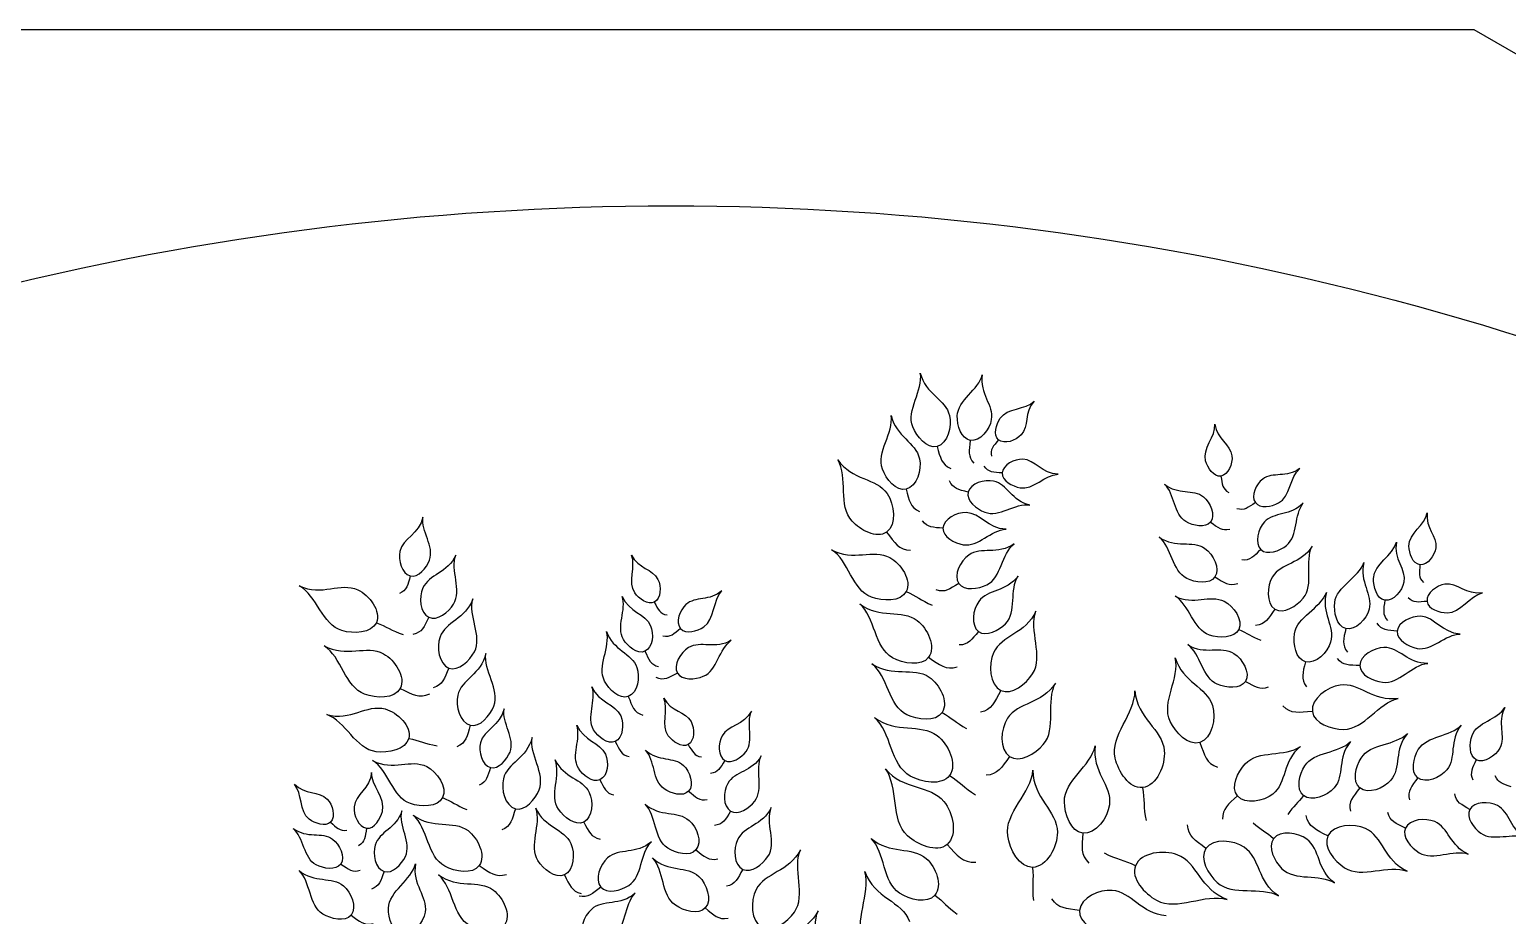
# Model space of a CAD drawing. Extents: x 5.1 to 68.9, y 5.1 to 68.9.
# Drawn here: x 30.18 to 45.91, y 59.46 to 68.88 of the extents above; entities that cross this region are included whole.
import ezdxf

# ---------------------------------------------------------------- set-up
doc = ezdxf.new("R2010")
doc.units = 0
doc.layers.add('View004', color=7, linetype='CONTINUOUS')

msp = doc.modelspace()

# ---------------------------------------------------------------- linework, layer by layer
at = {"layer": 'View004', "color": 7}
for p, q in [((28.467293, 68.88389), (45.549293, 68.88389)), ((45.549293, 68.88389), (60.343293, 60.342888))]:
    msp.add_line(p, q, dxfattribs=at)
at = {"layer": 'View004', "color": 1}
for p, q in [((40.192415, 64.512205), (40.192415, 64.512205)), ((40.49291, 64.518674), (40.49291, 64.518674)), ((39.837922, 64.447962), (39.837922, 64.447962)), ((40.531948, 64.164846), (40.531948, 64.164846)), ((42.85779, 64.130759), (42.85779, 64.130759)), ((39.510196, 63.99281), (39.510196, 63.99281)), ((40.168432, 63.960985), (40.168432, 63.960985)), ((43.224699, 63.849158), (43.224699, 63.849158)), ((39.300587, 63.535493), (39.300589, 63.535493)), ((39.901624, 63.577293), (39.901624, 63.577293)), ((42.747571, 63.643014), (42.747571, 63.643015)), ((43.283308, 63.350007), (43.28331, 63.350007)), ((34.233883, 63.069689), (34.233883, 63.069689)), ((42.795431, 63.058831), (42.795431, 63.058831)), ((44.975698, 63.188602), (44.975698, 63.188602)), ((39.510529, 62.903242), (39.510529, 62.903242)), ((40.069424, 62.989912), (40.069424, 62.989912)), ((36.829759, 62.789895), (36.829755, 62.789895)), ((44.602014, 62.810256), (44.602014, 62.810256)), ((45.052167, 62.798794), (45.052167, 62.798794)), ((34.431512, 62.629083), (34.431512, 62.629083)), ((43.433364, 62.71654), (43.433363, 62.71654)), ((33.873331, 62.571707), (33.873331, 62.571707)), ((37.110368, 62.508728), (37.110365, 62.508728)), ((40.279247, 62.478737), (40.279238, 62.478737)), ((43.048127, 62.499824), (43.048127, 62.499824)), ((44.18714, 62.509499), (44.18714, 62.509499)), ((44.735113, 62.480421), (44.735113, 62.480421)), ((36.730108, 62.26754), (36.730106, 62.26754)), ((39.74863, 62.203553), (39.74863, 62.203551)), ((43.757447, 62.156087), (43.757449, 62.156087)), ((44.337084, 62.115679), (44.337084, 62.115679)), ((34.644548, 62.089388), (34.644547, 62.089388)), ((37.076233, 62.035289), (37.076233, 62.035289)), ((34.126718, 61.871741), (34.126718, 61.871741)), ((40.517284, 61.850841), (40.517282, 61.850841)), ((43.11963, 61.947291), (43.11963, 61.947291)), ((36.553033, 61.786685), (36.553033, 61.786685)), ((34.871689, 61.480174), (34.871689, 61.480174)), ((39.892686, 61.616238), (39.892686, 61.616238)), ((43.831492, 61.626632), (43.831492, 61.626632)), ((34.217952, 61.3408), (34.217952, 61.3408)), ((36.414759, 61.307307), (36.414761, 61.307307)), ((37.190342, 61.275167), (37.190345, 61.275167)), ((42.634711, 61.296888), (42.634712, 61.296888)), ((35.086426, 61.030692), (35.086426, 61.030692)), ((37.580949, 61.105642), (37.580951, 61.105642)), ((40.609153, 61.147116), (40.609151, 61.147116)), ((45.574756, 61.113494), (45.57476, 61.113494)), ((36.252309, 60.899627), (36.252311, 60.899627)), ((39.97068, 60.944925), (39.97068, 60.944914)), ((44.952142, 60.921157), (44.952142, 60.921157)), ((34.577866, 60.710766), (34.577866, 60.710766)), ((37.19547, 60.77936), (37.195471, 60.77936)), ((42.024536, 60.816945), (42.024536, 60.816945)), ((43.035158, 60.727518), (43.035158, 60.727517)), ((43.735808, 60.732471), (43.73581, 60.732471)), ((44.33524, 60.812949), (44.33524, 60.812949)), ((35.351984, 60.592544), (35.351984, 60.592544)), ((37.642103, 60.56701), (37.642102, 60.56701)), ((45.506841, 60.583352), (45.506841, 60.583353)), ((33.386119, 60.450009), (33.386119, 60.450008)), ((33.768591, 60.385036), (33.768591, 60.385036)), ((36.079087, 60.450074), (36.079081, 60.450074)), ((44.821392, 60.3853), (44.821392, 60.3853)), ((41.389867, 60.331566), (41.389867, 60.331566)), ((43.418211, 60.273272), (43.418211, 60.273267)), ((43.996621, 60.302426), (43.996621, 60.302425)), ((37.273551, 60.154291), (37.273551, 60.154291)), ((39.94488, 60.211553), (39.944878, 60.211553)), ((42.698411, 60.169529), (42.698411, 60.169529)), ((33.494237, 60.002522), (33.494237, 60.002524)), ((33.954898, 59.924421), (33.954899, 59.924421)), ((34.9671, 59.98714), (34.9671, 59.987138)), ((37.771367, 59.947019), (37.771363, 59.947019)), ((40.855351, 59.968118), (40.855351, 59.968118)), ((41.949536, 59.985624), (41.949536, 59.985624)), ((35.873195, 59.88773), (35.873198, 59.88773)), ((36.260435, 59.757857), (36.260435, 59.757857)), ((39.815785, 59.671357), (39.815785, 59.671357)), ((33.60358, 59.460132), (33.60358, 59.460131)), ((37.372174, 59.536544), (37.372174, 59.536542)), ((41.353989, 59.51046), (41.353989, 59.51046))]:
    msp.add_line(p, q, dxfattribs=at)
at = {"layer": 'View004', "color": 3}
msp.add_open_spline([(22.008289, 62.988856), (31.290322, 68.34784), (42.726257, 68.34784), (52.00829, 62.988856)], degree=3, dxfattribs=at)
at = {"layer": 'View004', "color": 1}
for points in [[(39.579764, 64.655283), (39.508682, 64.834747), (39.692962, 65.042075), (39.660537, 65.228707)], [(39.660537, 65.228707), (39.713895, 65.002122), (39.929917, 64.949655), (39.971654, 64.775178)], [(40.054142, 64.771461), (40.058762, 64.942696), (40.281499, 65.047539), (40.320181, 65.21113)], [(40.320181, 65.21113), (40.284631, 65.007635), (40.442575, 64.889431), (40.415732, 64.732507)], [(40.510424, 64.748612), (40.585567, 64.860093), (40.777229, 64.83581), (40.871706, 64.9279)], [(40.871706, 64.9279), (40.762512, 64.808057), (40.817388, 64.66328), (40.733564, 64.570624)], [(39.25678, 64.205899), (39.189762, 64.38692), (39.378671, 64.59004), (39.350463, 64.777355)], [(39.350463, 64.777355), (39.398697, 64.549625), (39.613481, 64.4923), (39.651273, 64.316926)], [(39.837922, 64.447962), (39.731071, 64.420326), (39.620405, 64.552671), (39.579764, 64.655283)], [(39.971654, 64.775178), (39.999068, 64.660582), (39.951998, 64.477468), (39.837922, 64.447962)], [(40.192415, 64.512205), (40.09559, 64.526949), (40.051488, 64.673555), (40.054142, 64.771461)], [(40.415732, 64.732507), (40.398104, 64.629439), (40.295788, 64.496465), (40.192415, 64.512205)], [(40.49291, 64.518674), (40.434974, 64.569192), (40.467458, 64.684872), (40.510424, 64.748612)], [(42.695092, 64.294184), (42.659737, 64.423892), (42.803291, 64.553184), (42.795248, 64.684872)], [(42.795248, 64.684872), (42.8147, 64.523914), (42.960179, 64.470928), (42.975606, 64.346936)], [(40.192415, 64.512205), (40.180259, 64.402159), (40.162709, 64.339543), (40.230449, 64.270069)], [(40.49291, 64.518674), (40.438541, 64.45089), (40.400563, 64.416797), (40.416197, 64.342264)], [(40.733564, 64.570624), (40.678508, 64.509766), (40.554763, 64.46474), (40.49291, 64.518674)], [(39.651273, 64.316926), (39.676095, 64.201741), (39.624909, 64.019735), (39.510196, 63.99281)], [(39.837922, 64.447962), (39.874096, 64.328561), (39.883666, 64.255911), (39.984639, 64.213954)], [(40.750618, 64.311058), (40.662984, 64.313986), (40.536481, 64.252411), (40.531948, 64.164846)], [(41.127601, 64.15173), (40.954453, 64.156908), (40.884043, 64.306599), (40.750618, 64.311058)], [(42.975606, 64.346936), (42.98574, 64.265498), (42.93903, 64.14238), (42.85779, 64.130759)], [(38.934617, 63.651526), (38.782589, 63.815798), (38.894999, 64.11716), (38.781768, 64.305375)], [(38.781768, 64.305375), (38.934368, 64.082729), (39.189919, 64.116482), (39.308129, 63.94531)], [(39.510196, 63.99281), (39.40275, 63.967589), (39.295097, 64.102397), (39.25678, 64.205899)], [(40.531948, 64.164846), (40.439507, 64.173449), (40.385113, 64.16961), (40.339492, 64.236986)], [(40.531948, 64.164846), (40.527688, 64.082826), (40.640671, 64.021839), (40.721535, 64.007481)], [(42.85779, 64.130759), (42.781696, 64.119874), (42.715306, 64.220021), (42.695092, 64.294184)], [(43.696781, 64.212631), (43.558699, 64.108036), (43.409957, 64.180435), (43.303256, 64.100202)], [(43.47106, 63.845552), (43.596951, 63.914723), (43.589653, 64.121012), (43.696781, 64.212631)], [(40.168432, 63.960985), (40.067846, 63.989596), (40.006822, 63.996575), (39.970215, 64.080598)], [(40.440752, 64.077745), (40.344319, 64.099081), (40.191528, 64.057011), (40.168432, 63.960985)], [(40.825297, 63.823493), (40.634638, 63.864968), (40.587575, 64.045262), (40.440752, 64.077745)], [(40.721535, 64.007481), (40.862965, 63.982368), (40.986699, 64.14759), (41.127601, 64.15173)], [(42.486109, 63.647443), (42.354881, 63.725038), (42.369535, 63.943626), (42.258963, 64.044406)], [(42.258963, 64.044406), (42.401936, 63.928824), (42.562149, 64.000641), (42.672649, 63.911955)], [(42.85779, 64.130759), (42.873618, 64.045319), (42.874638, 63.994292), (42.941291, 63.957459)], [(43.303256, 64.100202), (43.233175, 64.047507), (43.173294, 63.920192), (43.224699, 63.849158)], [(39.308129, 63.94531), (39.385771, 63.832886), (39.411574, 63.615177), (39.300587, 63.535493)], [(39.510196, 63.99281), (39.54367, 63.872623), (39.551596, 63.799775), (39.6516, 63.755552)], [(40.168432, 63.960985), (40.146802, 63.87104), (40.259299, 63.780187), (40.345877, 63.747594)], [(40.345877, 63.747594), (40.497299, 63.690589), (40.668421, 63.847997), (40.825297, 63.823493)], [(42.672649, 63.911955), (42.745226, 63.853707), (42.804482, 63.716644), (42.747571, 63.643014)], [(43.224699, 63.849158), (43.147315, 63.797864), (43.107364, 63.760751), (43.029569, 63.784597)], [(43.224699, 63.849158), (43.272849, 63.782624), (43.399081, 63.806002), (43.47106, 63.845552)], [(43.734863, 63.845523), (43.602448, 63.702491), (43.42342, 63.753456), (43.320982, 63.643586)], [(43.556963, 63.394452), (43.682837, 63.49584), (43.634191, 63.722953), (43.734863, 63.845523)], [(34.369233, 63.695544), (34.328451, 63.513895), (34.156131, 63.470135), (34.124207, 63.330254)], [(34.438609, 63.237639), (34.493959, 63.381752), (34.344858, 63.54602), (34.369233, 63.695544)], [(40.146949, 63.743445), (40.048222, 63.746157), (39.906143, 63.675955), (39.901624, 63.577293)], [(40.572638, 63.566502), (40.377575, 63.571176), (40.297266, 63.739314), (40.146949, 63.743445)], [(44.859009, 63.387504), (44.857209, 63.521933), (45.028508, 63.611242), (45.053633, 63.74076)], [(45.053633, 63.74076), (45.032237, 63.58005), (45.159857, 63.492385), (45.143806, 63.368472)], [(39.300589, 63.535493), (39.196633, 63.460855), (39.021541, 63.5576), (38.934617, 63.651526)], [(39.300589, 63.535493), (39.389717, 63.421543), (39.430493, 63.346997), (39.557245, 63.343925)], [(39.901624, 63.577293), (39.797443, 63.586366), (39.736201, 63.581679), (39.684364, 63.657263)], [(39.901624, 63.577293), (39.897364, 63.48488), (40.025042, 63.416941), (40.116222, 63.40131)], [(40.116222, 63.40131), (40.275692, 63.373969), (40.413958, 63.560898), (40.572638, 63.566502)], [(42.747571, 63.643015), (42.694267, 63.574049), (42.56114, 63.603078), (42.486109, 63.647443)], [(42.747571, 63.643015), (42.827942, 63.586009), (42.869078, 63.5453), (42.952403, 63.56799)], [(43.320982, 63.643586), (43.2537, 63.571424), (43.212391, 63.418597), (43.283308, 63.350007)], [(40.658526, 63.410466), (40.486292, 63.289543), (40.308887, 63.383971), (40.175822, 63.291248)], [(40.368367, 62.974716), (40.524244, 63.053167), (40.524442, 63.303937), (40.658526, 63.410466)], [(42.494632, 63.043177), (42.337681, 63.12193), (42.337177, 63.374273), (42.202123, 63.481308)], [(42.202123, 63.481308), (42.375584, 63.359835), (42.553988, 63.455072), (42.688, 63.361929)], [(43.28331, 63.350007), (43.349737, 63.28576), (43.484994, 63.336481), (43.556963, 63.394452)], [(43.829953, 63.387579), (43.713116, 63.193391), (43.497253, 63.208983), (43.406682, 63.059646)], [(43.734331, 62.831974), (43.853589, 62.977209), (43.744399, 63.224205), (43.829953, 63.387579)], [(44.48282, 63.043011), (44.489492, 63.195317), (44.689235, 63.285305), (44.726087, 63.430304)], [(44.726087, 63.430304), (44.691431, 63.24975), (44.830223, 63.142219), (44.804006, 63.002977)], [(44.975698, 63.188602), (44.899298, 63.197081), (44.860046, 63.310643), (44.859009, 63.387504)], [(45.143806, 63.368472), (45.133264, 63.287086), (45.057263, 63.17955), (44.975698, 63.188602)], [(34.124207, 63.330254), (34.103237, 63.238381), (34.142411, 63.092334), (34.233883, 63.069689)], [(34.233883, 63.069689), (34.319564, 63.048478), (34.406962, 63.15524), (34.438609, 63.237639)], [(34.718609, 63.290737), (34.633627, 63.099027), (34.433641, 63.088562), (34.367626, 62.941048)], [(34.694597, 62.769623), (34.787422, 62.916663), (34.658813, 63.13091), (34.718609, 63.290737)], [(36.622062, 62.890106), (36.545687, 63.000745), (36.638232, 63.170332), (36.586968, 63.291897)], [(36.586968, 63.291897), (36.658703, 63.146502), (36.813523, 63.144769), (36.869203, 63.032912)], [(38.716932, 63.347474), (38.948675, 63.220135), (39.157258, 63.36247), (39.336202, 63.264963)], [(39.139255, 62.84315), (38.933783, 62.919693), (38.899047, 63.232866), (38.716932, 63.347474)], [(39.336202, 63.264963), (39.453733, 63.200923), (39.572409, 63.021924), (39.510529, 62.903242)], [(40.175822, 63.291248), (40.088424, 63.230349), (40.010134, 63.078408), (40.069424, 62.989912)], [(42.688, 63.361929), (42.77602, 63.300753), (42.854986, 63.147955), (42.795431, 63.058831)], [(43.28331, 63.350007), (43.207661, 63.277962), (43.170697, 63.228988), (43.079819, 63.240111)], [(44.069111, 62.786618), (44.089157, 62.96107), (44.325974, 63.048225), (44.380104, 63.211828)], [(44.380104, 63.211828), (44.325606, 63.007195), (44.476333, 62.872362), (44.43489, 62.714509)], [(34.233883, 63.069689), (34.205947, 62.9739), (34.198903, 62.91572), (34.118501, 62.881325)], [(40.700274, 63.067494), (40.576517, 62.897284), (40.378086, 62.92913), (40.282247, 62.798291)], [(40.566974, 62.561232), (40.689019, 62.685961), (40.607948, 62.923264), (40.700274, 63.067494)], [(42.795431, 63.058831), (42.739649, 62.975352), (42.58437, 62.998148), (42.494632, 63.043177)], [(42.795431, 63.058831), (42.892309, 62.999702), (42.942809, 62.956187), (43.036757, 62.98887)], [(43.406682, 63.059646), (43.347192, 62.961562), (43.336384, 62.777812), (43.433364, 62.71654)], [(44.975698, 63.188602), (44.969668, 63.101917), (44.957902, 63.052256), (45.013234, 62.999932)], [(33.052266, 62.962844), (33.291873, 62.851004), (33.490654, 63.006734), (33.675617, 62.921194)], [(33.506808, 62.487354), (33.296751, 62.550233), (33.241516, 62.860447), (33.052266, 62.962844)], [(33.675617, 62.921194), (33.797101, 62.865013), (33.927281, 62.694198), (33.873331, 62.571707)], [(34.367626, 62.941048), (34.324264, 62.844161), (34.335436, 62.674208), (34.431512, 62.629083)], [(36.869203, 63.032912), (36.905773, 62.959445), (36.902545, 62.827803), (36.829759, 62.789895)], [(37.548916, 62.912023), (37.420491, 62.795773), (37.265997, 62.854912), (37.166708, 62.765671)], [(37.3561, 62.526641), (37.475472, 62.606537), (37.450195, 62.811402), (37.548916, 62.912023)], [(39.510529, 62.903242), (39.452567, 62.792077), (39.256736, 62.799385), (39.139255, 62.84315)], [(39.510529, 62.903242), (39.61565, 62.856948), (39.666989, 62.808231), (39.785536, 62.758758)], [(40.069424, 62.989912), (39.973222, 62.931035), (39.923089, 62.887731), (39.829687, 62.920098)], [(40.069424, 62.989912), (40.12496, 62.907021), (40.279242, 62.92986), (40.368367, 62.974716)], [(43.640337, 62.45297), (43.666545, 62.637175), (43.91986, 62.722736), (43.981856, 62.894478)], [(43.981856, 62.894478), (43.918301, 62.679288), (44.074101, 62.532179), (44.025704, 62.366165)], [(44.602014, 62.810256), (44.516072, 62.824814), (44.479004, 62.955928), (44.48282, 63.043011)], [(44.804006, 63.002977), (44.786786, 62.911523), (44.693767, 62.794714), (44.602014, 62.810256)], [(45.242064, 62.98082), (45.155257, 62.968459), (45.041396, 62.885813), (45.052167, 62.798794)], [(45.641017, 62.889507), (45.46961, 62.86448), (45.374231, 62.999641), (45.242064, 62.98082)], [(34.431512, 62.629083), (34.521504, 62.586817), (34.641524, 62.685549), (34.694597, 62.769623)], [(34.899349, 62.824382), (34.823589, 62.611276), (34.609364, 62.583711), (34.550399, 62.419682)], [(34.916023, 62.261987), (35.003861, 62.427693), (34.848075, 62.647619), (34.899349, 62.824382)], [(36.501479, 62.394472), (36.422195, 62.524686), (36.537977, 62.710671), (36.487829, 62.851624)], [(36.487829, 62.851624), (36.559604, 62.682364), (36.734765, 62.670352), (36.79054, 62.540103)], [(36.829755, 62.789895), (36.761579, 62.754388), (36.66573, 62.826845), (36.622062, 62.890106)], [(36.829755, 62.789895), (36.873027, 62.714541), (36.89091, 62.66674), (36.966009, 62.6541)], [(37.166708, 62.765671), (37.101494, 62.707059), (37.052955, 62.575002), (37.110368, 62.508728)], [(39.364725, 62.199513), (39.169005, 62.308102), (39.181699, 62.629496), (39.015359, 62.772945)], [(39.015359, 62.772945), (39.229849, 62.609079), (39.462084, 62.720938), (39.627831, 62.595235)], [(40.282247, 62.798291), (40.2193, 62.712357), (40.19447, 62.543245), (40.279247, 62.478737)], [(42.370532, 62.854364), (42.568344, 62.752836), (42.740284, 62.877428), (42.893008, 62.799721)], [(42.737487, 62.440496), (42.562963, 62.499952), (42.526328, 62.762358), (42.370532, 62.854364)], [(42.893008, 62.799721), (42.993317, 62.748685), (43.09732, 62.601049), (43.048127, 62.499824)], [(43.433363, 62.71654), (43.524201, 62.659149), (43.666144, 62.748933), (43.734331, 62.831974)], [(44.18714, 62.509499), (44.089578, 62.533213), (44.057648, 62.686872), (44.069111, 62.786618)], [(44.602014, 62.810256), (44.589564, 62.712511), (44.573016, 62.657052), (44.632266, 62.594224)], [(45.052167, 62.798794), (44.959639, 62.791184), (44.906741, 62.777941), (44.850094, 62.836352)], [(45.052167, 62.798794), (45.062259, 62.717287), (45.184111, 62.676883), (45.26624, 62.676813)], [(45.26624, 62.676813), (45.409882, 62.676688), (45.502985, 62.860917), (45.641017, 62.889507)], [(34.431512, 62.629083), (34.379594, 62.529403), (34.359022, 62.466678), (34.26264, 62.446353)], [(39.627831, 62.595235), (39.736694, 62.512674), (39.829186, 62.313907), (39.74863, 62.203553)], [(40.8908, 62.6952), (40.780275, 62.450569), (40.524181, 62.438989), (40.438337, 62.25076)], [(40.855328, 62.028352), (40.975487, 62.215732), (40.812806, 62.491153), (40.8908, 62.6952)], [(43.433363, 62.71654), (43.364323, 62.616607), (43.333852, 62.552101), (43.22777, 62.543229)], [(44.43489, 62.714509), (44.407674, 62.61083), (44.291297, 62.484182), (44.18714, 62.509499)], [(44.984911, 62.639769), (44.886295, 62.645193), (44.742341, 62.578921), (44.735113, 62.480421)], [(45.405577, 62.451197), (45.210716, 62.461227), (45.135057, 62.63151), (44.984911, 62.639769)], [(33.873331, 62.571707), (33.822798, 62.456974), (33.62691, 62.451401), (33.506808, 62.487354)], [(33.873331, 62.571707), (33.981267, 62.532418), (34.035695, 62.48718), (34.157236, 62.445601)], [(36.300666, 61.951112), (36.220157, 62.10717), (36.368305, 62.311448), (36.322145, 62.477476)], [(36.322145, 62.477476), (36.390852, 62.277166), (36.59113, 62.249125), (36.644626, 62.094938)], [(36.79054, 62.540103), (36.827176, 62.454556), (36.814972, 62.305732), (36.730108, 62.26754)], [(37.110365, 62.508728), (37.037753, 62.450874), (37.001195, 62.410415), (36.921616, 62.427379)], [(37.110365, 62.508728), (37.164137, 62.44665), (37.287848, 62.480958), (37.3561, 62.526641)], [(40.279238, 62.478737), (40.207305, 62.391863), (40.17391, 62.33465), (40.07506, 62.335004)], [(40.279238, 62.478737), (40.358638, 62.418314), (40.497194, 62.489916), (40.566974, 62.561232)], [(43.048127, 62.499824), (43.002047, 62.405009), (42.837274, 62.4065), (42.737487, 62.440496)], [(43.048127, 62.499824), (43.137584, 62.463408), (43.181893, 62.42368), (43.28271, 62.384912)], [(43.757449, 62.156087), (43.65479, 62.183986), (43.625351, 62.347649), (43.640337, 62.45297)], [(44.18714, 62.509499), (44.164886, 62.398205), (44.141366, 62.33583), (44.20433, 62.258826)], [(44.735113, 62.480421), (44.63122, 62.492353), (44.569871, 62.489351), (44.520131, 62.566331)], [(44.735113, 62.480421), (44.728345, 62.38816), (44.854078, 62.316739), (44.944793, 62.298608)], [(44.944793, 62.298608), (45.103453, 62.266895), (45.246802, 62.449954), (45.405577, 62.451197)], [(33.317077, 62.326027), (33.553507, 62.195801), (33.766574, 62.340881), (33.949138, 62.241163)], [(33.747662, 61.810782), (33.537996, 61.889128), (33.502861, 62.208848), (33.317077, 62.326027)], [(34.550399, 62.419682), (34.511669, 62.311949), (34.537541, 62.130081), (34.644548, 62.089388)], [(36.730106, 62.26754), (36.650618, 62.231767), (36.546809, 62.32002), (36.501479, 62.394472)], [(36.730106, 62.26754), (36.7742, 62.179422), (36.791346, 62.124146), (36.875546, 62.104961)], [(37.194956, 62.306758), (37.110029, 62.256342), (37.027379, 62.121124), (37.076233, 62.035289)], [(37.649366, 62.384424), (37.481938, 62.284228), (37.324261, 62.383518), (37.194956, 62.306758)], [(37.351644, 62.001062), (37.50108, 62.063087), (37.518187, 62.294964), (37.649366, 62.384424)], [(42.820067, 61.915863), (42.659198, 61.986266), (42.645444, 62.238235), (42.504955, 62.338029)], [(42.504955, 62.338029), (42.684557, 62.225833), (42.857713, 62.330307), (42.996431, 62.244329)], [(44.025704, 62.366165), (43.993922, 62.257128), (43.867047, 62.126303), (43.757447, 62.156087)], [(44.592736, 62.307424), (44.486236, 62.305216), (44.336825, 62.222202), (44.337084, 62.115679)], [(45.060524, 62.138929), (44.850141, 62.133823), (44.754886, 62.310786), (44.592736, 62.307424)], [(33.949138, 62.241163), (34.069047, 62.17567), (34.190007, 61.992827), (34.126718, 61.871741)], [(34.644547, 62.089388), (34.744777, 62.051271), (34.865801, 62.167242), (34.916023, 62.261987)], [(35.039362, 62.244319), (34.988866, 62.022538), (34.778171, 61.969709), (34.738652, 61.798927)], [(35.122433, 61.684613), (35.190589, 61.860481), (35.009029, 62.061727), (35.039362, 62.244319)], [(39.517349, 61.592202), (39.320209, 61.688189), (39.315814, 62.003251), (39.145591, 62.134876)], [(39.145591, 62.134876), (39.363983, 61.985797), (39.585312, 62.10737), (39.754027, 61.993074)], [(39.74863, 62.203551), (39.673176, 62.100185), (39.47663, 62.137423), (39.364725, 62.199513)], [(39.74863, 62.203551), (39.868882, 62.123128), (39.930896, 62.065041), (40.052269, 62.1017)], [(40.438337, 62.25076), (40.381955, 62.127132), (40.394705, 61.909476), (40.517284, 61.850841)], [(42.318474, 61.521408), (42.222915, 61.726327), (42.424019, 61.981533), (42.373164, 62.197514)], [(42.373164, 62.197514), (42.451264, 61.936268), (42.707497, 61.889895), (42.768397, 61.688772)], [(42.996431, 62.244329), (43.087542, 62.18786), (43.174423, 62.039419), (43.11963, 61.947291)], [(43.757449, 62.156087), (43.730707, 62.038841), (43.704013, 61.973446), (43.768513, 61.890089)], [(44.337084, 62.115679), (44.224379, 62.120041), (44.158646, 62.111809), (44.098874, 62.190539)], [(44.337084, 62.115679), (44.337327, 62.015904), (44.478376, 61.949348), (44.577415, 61.937246)], [(44.577415, 61.937246), (44.750632, 61.91608), (44.88987, 62.124644), (45.060524, 62.138929)], [(34.644547, 62.089388), (34.596841, 61.977951), (34.579831, 61.908815), (34.477834, 61.879097)], [(36.553033, 61.786685), (36.458795, 61.752045), (36.346697, 61.861884), (36.300666, 61.951112)], [(36.644626, 62.094938), (36.679762, 61.99367), (36.653644, 61.823668), (36.553033, 61.786685)], [(37.076233, 62.035289), (36.9833, 61.987337), (36.934019, 61.950676), (36.849833, 61.986909)], [(37.076233, 62.035289), (37.121995, 61.954889), (37.266202, 61.965598), (37.351644, 62.001062)], [(39.754027, 61.993074), (39.864839, 61.918006), (39.965715, 61.728404), (39.892686, 61.616238)], [(40.517282, 61.850841), (40.632095, 61.79592), (40.786627, 61.921214), (40.855328, 62.028352)], [(34.126718, 61.871741), (34.067437, 61.758324), (33.867541, 61.765985), (33.747662, 61.810782)], [(34.126718, 61.871741), (34.257572, 61.810052), (34.327519, 61.761809), (34.442109, 61.816072)], [(34.738652, 61.798927), (34.712696, 61.686757), (34.760012, 61.508178), (34.871689, 61.480174)], [(36.184943, 61.43207), (36.104431, 61.561528), (36.218447, 61.7486), (36.166967, 61.889073)], [(36.166967, 61.889073), (36.240339, 61.720499), (36.415606, 61.710144), (36.472611, 61.580429)], [(40.517282, 61.850841), (40.449918, 61.723714), (40.423013, 61.643608), (40.299453, 61.618467)], [(41.09938, 61.929504), (40.955064, 61.703157), (40.69994, 61.728255), (40.588105, 61.554209)], [(40.969076, 61.27455), (41.114753, 61.442857), (40.993058, 61.738682), (41.09938, 61.929504)], [(41.733251, 61.129746), (41.675777, 61.372212), (41.949704, 61.602842), (41.942948, 61.847285)], [(41.942948, 61.847285), (41.969024, 61.547915), (42.235244, 61.440763), (42.256155, 61.210119)], [(43.11963, 61.947291), (43.068306, 61.860998), (42.912047, 61.875608), (42.820067, 61.915863)], [(43.11963, 61.947291), (43.219479, 61.893331), (43.272194, 61.852527), (43.364297, 61.890099)], [(44.126618, 61.907822), (43.992039, 61.889073), (43.815207, 61.761532), (43.831492, 61.626632)], [(44.744433, 61.764451), (44.478693, 61.72647), (44.33152, 61.93637), (44.126618, 61.907822)], [(33.344464, 61.594092), (33.598998, 61.522448), (33.769996, 61.708259), (33.966352, 61.653738)], [(33.966352, 61.653738), (34.095319, 61.61793), (34.251395, 61.4704), (34.217952, 61.3408)], [(34.871689, 61.480174), (34.976291, 61.453943), (35.083465, 61.584058), (35.122433, 61.684613)], [(35.23382, 61.656411), (35.189534, 61.474829), (35.015761, 61.43408), (34.981139, 61.294261)], [(35.295019, 61.195502), (35.353231, 61.339138), (35.206598, 61.506773), (35.23382, 61.656411)], [(36.553033, 61.786685), (36.596533, 61.681856), (36.611737, 61.61695), (36.706922, 61.588063)], [(36.979439, 61.368425), (36.899432, 61.476468), (36.986297, 61.649034), (36.931019, 61.76883)], [(36.931019, 61.76883), (37.007543, 61.625897), (37.162335, 61.629306), (37.221698, 61.51936)], [(42.768397, 61.688772), (42.808399, 61.556676), (42.766057, 61.339297), (42.634711, 61.296888)], [(43.831492, 61.626632), (43.688068, 61.615272), (43.606033, 61.594997), (43.518523, 61.685779)], [(44.162661, 61.436601), (44.385256, 61.435737), (44.530396, 61.720793), (44.744433, 61.764451)], [(45.530858, 61.371282), (45.582902, 61.514576), (45.80044, 61.540515), (45.879082, 61.667786)], [(45.879082, 61.667786), (45.791872, 61.505938), (45.892024, 61.361731), (45.82525, 61.236762)], [(33.86988, 61.198318), (33.652422, 61.22642), (33.547776, 61.523628), (33.344464, 61.594092)], [(34.871689, 61.480174), (34.837207, 61.363246), (34.828381, 61.29219), (34.730024, 61.250464)], [(36.022493, 61.02439), (35.941981, 61.153848), (36.055997, 61.34092), (36.004517, 61.481392)], [(36.004517, 61.481392), (36.077889, 61.312819), (36.253156, 61.302464), (36.310161, 61.172749)], [(36.472611, 61.580429), (36.510051, 61.495233), (36.499257, 61.3463), (36.414759, 61.307307)], [(37.221698, 61.51936), (37.260686, 61.447148), (37.261832, 61.315471), (37.190342, 61.275167)], [(37.865091, 61.629319), (37.781283, 61.477717), (37.615961, 61.483582), (37.550961, 61.366975)], [(37.807611, 61.202244), (37.894639, 61.316521), (37.804311, 61.50213), (37.865091, 61.629319)], [(39.553339, 60.939994), (39.340418, 61.057767), (39.353765, 61.407176), (39.172735, 61.562886)], [(39.172735, 61.562886), (39.406139, 61.385047), (39.658447, 61.506976), (39.838808, 61.370556)], [(39.892686, 61.616238), (39.824282, 61.511175), (39.630067, 61.53732), (39.517349, 61.592202)], [(39.892686, 61.616238), (39.992857, 61.560028), (40.039262, 61.506592), (40.15249, 61.445925)], [(40.588105, 61.554209), (40.514649, 61.439896), (40.496201, 61.222649), (40.609153, 61.147116)], [(42.634712, 61.296888), (42.511688, 61.257164), (42.373111, 61.404243), (42.318474, 61.521408)], [(43.831492, 61.626632), (43.846744, 61.500277), (44.035389, 61.437095), (44.162661, 61.436601)], [(44.958244, 61.222301), (45.048122, 61.373157), (45.299844, 61.355442), (45.416348, 61.482417)], [(45.416348, 61.482417), (45.28267, 61.318177), (45.364778, 61.133364), (45.262204, 61.006426)], [(34.217952, 61.3408), (34.186626, 61.219408), (33.994214, 61.182249), (33.86988, 61.198318)], [(34.217952, 61.3408), (34.330818, 61.319473), (34.391842, 61.283626), (34.518505, 61.262238)], [(35.530346, 61.349728), (35.47676, 61.129996), (35.266472, 61.080685), (35.224577, 60.911489)], [(35.604403, 60.791981), (35.674848, 60.965796), (35.497404, 61.168651), (35.530346, 61.349728)], [(36.414761, 61.307307), (36.335615, 61.270783), (36.230976, 61.35805), (36.184943, 61.43207)], [(37.190345, 61.275167), (37.123387, 61.237415), (37.025185, 61.30665), (36.979439, 61.368425)], [(37.550961, 61.366975), (37.508265, 61.290389), (37.505157, 61.149729), (37.580949, 61.105642)], [(39.838808, 61.370556), (39.957271, 61.280957), (40.058098, 61.065006), (39.97068, 60.944925)], [(44.350288, 61.131741), (44.449786, 61.288961), (44.715899, 61.263022), (44.842918, 61.394189)], [(44.842918, 61.394189), (44.696647, 61.224041), (44.778346, 61.02595), (44.666081, 60.894424)], [(45.57476, 61.113494), (45.49714, 61.153158), (45.501103, 61.289352), (45.530858, 61.371282)], [(34.981139, 61.294261), (34.958399, 61.202428), (34.995023, 61.055109), (35.086426, 61.030692)], [(35.086426, 61.030692), (35.172039, 61.007822), (35.261734, 61.113376), (35.295019, 61.195502)], [(36.310161, 61.172749), (36.347601, 61.087553), (36.336807, 60.93862), (36.252309, 60.899627)], [(36.414761, 61.307307), (36.459689, 61.21961), (36.477355, 61.164498), (36.561733, 61.146111)], [(36.935038, 60.802946), (36.809852, 60.889953), (36.840491, 61.106878), (36.737606, 61.215493)], [(36.737606, 61.215493), (36.871721, 61.089741), (37.036768, 61.149619), (37.140468, 61.05307)], [(37.190345, 61.275167), (37.236095, 61.201291), (37.255556, 61.154111), (37.331033, 61.143972)], [(37.580951, 61.105642), (37.651944, 61.064348), (37.757852, 61.136905), (37.807611, 61.202244)], [(40.609151, 61.147116), (40.714948, 61.076366), (40.885783, 61.178317), (40.969076, 61.27455)], [(41.193173, 60.665823), (41.189813, 60.891903), (41.477741, 61.042487), (41.519707, 61.26037)], [(41.519707, 61.26037), (41.484079, 60.990036), (41.698912, 60.842885), (41.672191, 60.63445)], [(42.256155, 61.210119), (42.269889, 61.058632), (42.175745, 60.83345), (42.024536, 60.816945)], [(42.634712, 61.296888), (42.685292, 61.15978), (42.701517, 61.075493), (42.822494, 61.033434)], [(43.116596, 61.070719), (43.256774, 61.221178), (43.540532, 61.138666), (43.705285, 61.255207)], [(43.705285, 61.255207), (43.511662, 61.100256), (43.559957, 60.868406), (43.411159, 60.748464)], [(43.750726, 61.048373), (43.849325, 61.204167), (44.113025, 61.178459), (44.238896, 61.308435)], [(44.238896, 61.308435), (44.093947, 61.139832), (44.174903, 60.943535), (44.063653, 60.813202)], [(44.952142, 60.921157), (44.872908, 60.982821), (44.906854, 61.136048), (44.958244, 61.222301)], [(45.82525, 61.236762), (45.781396, 61.154682), (45.657623, 61.071149), (45.574756, 61.113494)], [(33.833669, 61.103528), (34.050932, 60.99104), (34.24061, 61.127461), (34.408354, 61.04136)], [(34.235825, 60.646699), (34.044023, 60.712803), (34.004737, 61.001681), (33.833669, 61.103528)], [(34.408354, 61.04136), (34.518529, 60.984811), (34.632391, 60.821956), (34.577866, 60.710766)], [(35.086426, 61.030692), (35.056618, 60.935057), (35.048476, 60.876788), (34.967138, 60.843745)], [(35.810368, 60.586155), (35.713406, 60.732558), (35.83852, 60.951702), (35.774626, 61.111743)], [(35.774626, 61.111743), (35.864656, 60.920068), (36.066794, 60.913917), (36.136699, 60.766443)], [(36.252311, 60.899627), (36.173165, 60.863105), (36.068526, 60.950369), (36.022493, 61.02439)], [(37.140468, 61.05307), (37.208579, 60.989658), (37.257628, 60.848619), (37.19547, 60.77936)], [(37.580951, 61.105642), (37.531013, 61.027376), (37.509544, 60.97725), (37.428763, 60.967503)], [(37.968506, 61.153386), (37.872268, 60.983652), (37.686132, 60.992268), (37.611503, 60.861721)], [(37.89857, 60.67306), (37.997981, 60.800715), (37.898508, 61.010869), (37.968506, 61.153386)], [(39.524885, 60.304135), (39.338722, 60.47209), (39.433774, 60.819634), (39.288481, 61.01821)], [(39.288481, 61.01821), (39.481163, 60.785187), (39.762872, 60.848591), (39.912, 60.669531)], [(40.609151, 61.147116), (40.524328, 61.030907), (40.486264, 60.955463), (40.360379, 60.948218)], [(42.024536, 60.816945), (41.882902, 60.801489), (41.76611, 60.991112), (41.733251, 61.129746)], [(43.035158, 60.727517), (42.959707, 60.817692), (43.036418, 60.984692), (43.116596, 61.070719)], [(43.73581, 60.732471), (43.65439, 60.799433), (43.69435, 60.959296), (43.750726, 61.048373)], [(44.33524, 60.812949), (44.253074, 60.880522), (44.293396, 61.041848), (44.350288, 61.131741)], [(45.57476, 61.113494), (45.533564, 61.023983), (45.501148, 60.97604), (45.538826, 60.898334)], [(33.157705, 60.481718), (33.051087, 60.563613), (33.087183, 60.753407), (33.001114, 60.8534)], [(33.001114, 60.8534), (33.113971, 60.737), (33.261867, 60.782816), (33.349159, 60.693417)], [(33.822476, 60.978391), (33.805454, 60.806004), (33.651288, 60.746013), (33.6377, 60.613206)], [(33.938572, 60.563399), (33.973312, 60.702776), (33.816955, 60.837537), (33.822476, 60.978391)], [(35.224577, 60.911489), (35.197061, 60.800362), (35.241377, 60.622091), (35.351984, 60.592544)], [(36.252311, 60.899627), (36.297239, 60.81193), (36.314905, 60.756818), (36.399283, 60.738431)], [(37.611503, 60.861721), (37.562483, 60.775979), (37.557269, 60.617588), (37.642103, 60.56701)], [(39.97068, 60.944914), (39.888799, 60.832439), (39.67508, 60.872643), (39.553339, 60.939994)], [(39.97068, 60.944914), (40.07844, 60.87683), (40.126776, 60.814928), (40.248748, 60.741149)], [(40.590605, 60.303678), (40.553141, 60.550029), (40.844999, 60.757501), (40.858243, 61.001678)], [(40.858243, 61.001678), (40.859743, 60.701179), (41.116338, 60.572628), (41.118329, 60.341046)], [(44.666081, 60.894424), (44.592347, 60.808037), (44.42296, 60.740807), (44.33524, 60.812949)], [(44.952142, 60.921157), (44.886173, 60.8288), (44.839126, 60.781574), (44.864942, 60.685511)], [(45.262204, 61.006426), (45.194834, 60.923052), (45.036734, 60.855323), (44.952142, 60.921157)], [(45.946101, 60.826015), (45.858601, 60.857047), (45.804929, 60.866683), (45.777245, 60.943196)], [(33.349159, 60.693417), (33.406495, 60.634701), (33.443778, 60.508407), (33.386119, 60.450009)], [(34.577866, 60.710766), (34.526794, 60.606618), (34.345492, 60.608902), (34.235825, 60.646699)], [(34.577866, 60.710766), (34.676157, 60.67035), (34.724756, 60.62646), (34.835538, 60.583408)], [(35.351984, 60.592544), (35.455585, 60.564872), (35.564125, 60.6926), (35.604403, 60.791981)], [(36.136699, 60.766443), (36.182617, 60.669584), (36.175087, 60.497752), (36.079087, 60.450074)], [(37.195471, 60.77936), (37.137253, 60.714487), (37.006614, 60.7532), (36.935038, 60.802946)], [(37.195471, 60.77936), (37.271447, 60.716615), (37.309489, 60.673), (37.394252, 60.689519)], [(42.024536, 60.816945), (42.047198, 60.688391), (42.033602, 60.609118), (42.061742, 60.465873)], [(43.035158, 60.727517), (42.936812, 60.638109), (42.871282, 60.595682), (42.877083, 60.479339)], [(43.411159, 60.748464), (43.313429, 60.669684), (43.115711, 60.631245), (43.035158, 60.727518)], [(43.73581, 60.732471), (43.679494, 60.654002), (43.630511, 60.620205), (43.569254, 60.531242)], [(44.063653, 60.813202), (43.990586, 60.727599), (43.822733, 60.660981), (43.735808, 60.732471)], [(44.33524, 60.812949), (44.262734, 60.717008), (44.211556, 60.668328), (44.23616, 60.565844)], [(45.506841, 60.583353), (45.416998, 60.636873), (45.359822, 60.659312), (45.346057, 60.749924)], [(33.6377, 60.613206), (33.628772, 60.52598), (33.681542, 60.395556), (33.768591, 60.385036)], [(33.768591, 60.385036), (33.850127, 60.375184), (33.918709, 60.483708), (33.938572, 60.563399)], [(34.143862, 60.568369), (34.08745, 60.381582), (33.904003, 60.348912), (33.86002, 60.205115)], [(34.181644, 60.08445), (34.250435, 60.230895), (34.10704, 60.413919), (34.143862, 60.568369)], [(35.351984, 60.592544), (35.315912, 60.476816), (35.30606, 60.406304), (35.207633, 60.366319)], [(35.592462, 60.039526), (35.493936, 60.197358), (35.632704, 60.425903), (35.569584, 60.597236)], [(35.569584, 60.597236), (35.659477, 60.391652), (35.873402, 60.379374), (35.943239, 60.22118)], [(36.079081, 60.450074), (35.989158, 60.405416), (35.865806, 60.502448), (35.810368, 60.586155)], [(36.972919, 60.172873), (36.825919, 60.268928), (36.854053, 60.519698), (36.732017, 60.641367)], [(36.732017, 60.641367), (36.890574, 60.500995), (37.078632, 60.575372), (37.201209, 60.467622)], [(37.642102, 60.56701), (37.584904, 60.479463), (37.560113, 60.423267), (37.469009, 60.41327)], [(37.642102, 60.56701), (37.721561, 60.519634), (37.841731, 60.60007), (37.89857, 60.67306)], [(38.074577, 60.604262), (37.984919, 60.413871), (37.784036, 60.407957), (37.714421, 60.261473)], [(38.038535, 60.081987), (38.135036, 60.227381), (38.010917, 60.445281), (38.074577, 60.604262)], [(39.912, 60.669531), (40.009949, 60.551926), (40.060672, 60.311636), (39.94488, 60.211553)], [(41.389867, 60.331566), (41.261359, 60.345654), (41.195089, 60.536559), (41.193173, 60.665823)], [(41.672191, 60.63445), (41.654641, 60.49755), (41.527064, 60.316524), (41.389867, 60.331566)], [(44.821392, 60.3853), (44.720405, 60.435532), (44.657084, 60.455001), (44.634891, 60.551328)], [(45.506841, 60.583353), (45.462801, 60.501998), (45.548151, 60.385266), (45.623432, 60.331502)], [(45.80003, 60.626144), (45.712329, 60.671564), (45.553858, 60.670208), (45.506841, 60.583352)], [(46.106245, 60.28154), (45.932667, 60.370658), (45.933559, 60.556991), (45.80003, 60.626144)], [(33.232848, 59.994916), (33.098189, 60.066391), (33.102769, 60.285422), (32.987678, 60.381007)], [(32.987678, 60.381007), (33.135818, 60.272126), (33.292557, 60.351241), (33.40702, 60.267731)], [(33.386119, 60.450008), (33.332113, 60.395306), (33.218665, 60.434888), (33.157705, 60.481718)], [(33.386119, 60.450008), (33.450409, 60.39155), (33.482088, 60.351534), (33.557445, 60.362527)], [(33.768591, 60.385036), (33.753675, 60.293401), (33.753777, 60.238871), (33.683437, 60.197972)], [(34.601476, 59.979962), (34.414116, 60.081693), (34.423418, 60.387923), (34.26374, 60.523111)], [(34.26374, 60.523111), (34.469458, 60.368893), (34.689685, 60.477451), (34.848645, 60.359159)], [(36.079081, 60.450074), (36.133699, 60.350582), (36.155853, 60.287709), (36.253609, 60.269316)], [(37.201209, 60.467622), (37.281719, 60.396854), (37.342835, 60.236082), (37.273551, 60.154291)], [(42.698411, 60.169529), (42.583868, 60.256586), (42.509175, 60.296105), (42.50437, 60.422106)], [(43.418211, 60.273267), (43.342235, 60.340323), (43.284221, 60.36341), (43.200732, 60.440042)], [(43.996621, 60.302425), (43.869633, 60.370052), (43.789583, 60.397121), (43.764697, 60.520734)], [(44.396702, 60.380547), (44.273191, 60.437187), (44.055509, 60.424881), (43.996621, 60.302426)], [(44.840207, 59.927168), (44.595805, 60.038198), (44.584754, 60.294315), (44.396702, 60.380547)], [(44.821392, 60.3853), (44.780664, 60.294215), (44.881972, 60.175635), (44.96732, 60.123953)], [(45.133215, 60.455231), (45.035192, 60.496925), (44.864873, 60.482543), (44.821392, 60.3853)], [(45.49064, 60.109595), (45.296696, 60.191283), (45.28246, 60.391749), (45.133215, 60.455231)], [(33.40702, 60.267731), (33.4822, 60.212885), (33.5477, 60.078692), (33.494237, 60.002522)], [(34.848645, 60.359159), (34.95305, 60.281466), (35.04287, 60.092949), (34.9671, 59.98714)], [(35.943239, 60.22118), (35.989109, 60.117279), (35.976239, 59.935493), (35.873195, 59.88773)], [(36.799442, 60.240949), (36.641629, 60.101729), (36.454873, 60.175971), (36.332873, 60.069107)], [(36.559225, 59.775797), (36.705476, 59.870997), (36.677954, 60.120252), (36.799442, 60.240949)], [(37.714421, 60.261473), (37.668695, 60.165263), (37.676009, 59.994494), (37.771367, 59.947019)], [(39.440306, 59.693059), (39.256276, 59.812266), (39.290156, 60.125532), (39.137168, 60.276845)], [(39.137168, 60.276845), (39.335851, 60.102359), (39.570299, 60.196168), (39.723893, 60.062237)], [(39.944878, 60.211553), (39.836417, 60.117809), (39.631327, 60.208133), (39.524885, 60.304135)], [(40.855351, 59.968118), (40.712929, 59.964278), (40.612025, 60.162822), (40.590605, 60.303678)], [(41.118329, 60.341046), (41.119649, 60.188943), (41.007404, 59.972208), (40.855351, 59.968118)], [(41.389867, 60.331566), (41.379925, 60.185765), (41.360239, 60.102218), (41.453419, 60.014342)], [(43.105836, 60.182687), (42.992967, 60.258342), (42.776118, 60.280995), (42.698411, 60.169529)], [(43.418211, 60.273267), (43.350632, 60.185711), (43.428951, 60.031583), (43.507477, 59.953692)], [(43.772408, 60.267512), (43.677629, 60.337939), (43.490359, 60.366743), (43.418211, 60.273272)], [(44.06765, 59.802098), (43.879913, 59.940568), (43.916716, 60.160286), (43.772408, 60.267512)], [(43.996621, 60.302425), (43.941463, 60.187726), (44.066438, 60.032936), (44.173434, 59.964014)], [(45.623432, 60.331502), (45.755098, 60.237468), (45.960948, 60.345566), (46.106245, 60.28154)], [(33.86002, 60.205115), (33.83113, 60.110669), (33.86098, 59.955032), (33.954898, 59.924421)], [(33.954899, 59.924421), (34.042854, 59.895747), (34.142312, 60.000718), (34.181644, 60.08445)], [(36.332873, 60.069107), (36.252742, 59.998921), (36.191725, 59.839258), (36.260435, 59.757857)], [(37.05428, 59.564796), (36.901319, 59.670726), (36.938268, 59.935535), (36.812479, 60.067883)], [(36.812479, 60.067883), (36.976417, 59.914683), (37.177724, 59.988101), (37.304483, 59.87048)], [(37.273551, 60.154291), (37.208655, 60.077681), (37.056968, 60.117949), (36.972919, 60.172873)], [(37.273551, 60.154291), (37.363094, 60.084551), (37.40833, 60.035586), (37.50538, 60.057397)], [(37.771363, 59.947019), (37.860682, 59.902553), (37.983359, 59.998853), (38.038535, 60.081987)], [(38.384679, 60.155177), (38.263612, 59.915588), (38.007257, 59.915164), (37.913303, 59.730849)], [(38.320222, 59.490505), (38.448421, 59.672478), (38.297878, 59.954718), (38.384679, 60.155177)], [(39.944878, 60.211553), (40.055796, 60.093404), (40.108799, 60.014344), (40.250521, 60.023687)], [(41.949536, 59.985624), (41.831446, 60.042684), (41.751086, 60.051215), (41.62029, 60.117588)], [(42.39299, 60.10205), (42.250287, 60.156752), (42.006838, 60.127304), (41.949536, 59.985624)], [(42.923366, 59.62502), (42.641063, 59.732087), (42.610261, 60.018768), (42.39299, 60.10205)], [(42.698411, 60.169529), (42.625627, 60.065123), (42.724247, 59.892345), (42.818851, 59.807204)], [(43.471159, 59.664238), (43.247648, 59.812911), (43.277684, 60.067501), (43.105836, 60.182687)], [(44.96732, 60.123953), (45.11659, 60.033562), (45.329158, 60.166607), (45.49064, 60.109595)], [(33.302585, 59.471411), (33.153297, 59.56387), (33.175337, 59.81525), (33.050384, 59.933921)], [(33.050384, 59.933921), (33.212301, 59.797438), (33.398499, 59.876357), (33.523655, 59.771615)], [(33.494237, 60.002524), (33.444161, 59.931177), (33.309841, 59.95405), (33.232848, 59.994916)], [(33.494237, 60.002524), (33.577146, 59.949274), (33.620112, 59.910503), (33.702304, 59.937002)], [(33.954899, 59.924421), (33.918431, 59.826411), (33.906653, 59.766129), (33.819998, 59.736275)], [(34.002257, 59.532743), (34.007537, 59.717041), (34.247429, 59.829516), (34.289336, 60.005531)], [(34.289336, 60.005531), (34.250738, 59.786562), (34.420537, 59.659071), (34.391384, 59.490213)], [(34.9671, 59.987138), (34.896128, 59.888031), (34.708601, 59.921793), (34.601476, 59.979962)], [(34.9671, 59.987138), (35.082334, 59.911581), (35.141905, 59.856792), (35.257192, 59.892761)], [(35.873198, 59.88773), (35.77668, 59.842994), (35.648795, 59.949282), (35.592462, 60.039526)], [(37.771363, 59.947019), (37.716991, 59.848201), (37.69491, 59.785742), (37.597746, 59.767561)], [(39.062674, 59.170138), (38.940383, 59.389023), (39.142112, 59.687565), (39.068374, 59.922307)], [(39.068374, 59.922307), (39.17592, 59.639712), (39.463058, 59.609192), (39.54671, 59.391696)], [(39.723893, 60.062237), (39.824774, 59.974274), (39.901889, 59.773829), (39.815785, 59.671357)], [(40.855351, 59.968118), (40.867429, 59.838141), (40.847401, 59.760245), (40.863739, 59.615179)], [(41.949536, 59.985624), (41.895866, 59.852919), (42.04726, 59.688155), (42.172308, 59.61848)], [(43.507477, 59.953692), (43.644812, 59.817462), (43.908473, 59.905536), (44.06765, 59.802098)], [(44.173434, 59.964014), (44.360566, 59.843468), (44.636322, 60.005582), (44.840207, 59.927168)], [(33.523655, 59.771615), (33.605858, 59.702821), (33.670859, 59.543579), (33.60358, 59.460132)], [(34.87062, 59.346242), (34.68326, 59.447973), (34.692563, 59.754203), (34.532884, 59.889391)], [(34.532884, 59.889391), (34.738601, 59.735173), (34.958829, 59.843731), (35.117789, 59.725439)], [(35.873198, 59.88773), (35.928212, 59.780793), (35.949883, 59.713568), (36.0529, 59.6913)], [(36.260435, 59.757857), (36.171329, 59.688708), (36.12629, 59.640128), (36.029883, 59.661972)], [(36.260435, 59.757857), (36.324792, 59.681612), (36.475604, 59.721365), (36.559225, 59.775797)], [(37.304483, 59.87048), (37.38774, 59.793228), (37.44789, 59.621199), (37.372174, 59.536544)], [(42.818851, 59.807204), (42.984305, 59.658293), (43.282431, 59.77424), (43.471159, 59.664238)], [(35.117789, 59.725439), (35.222195, 59.647746), (35.312014, 59.459229), (35.236244, 59.35342)], [(36.62744, 59.693021), (36.469627, 59.553801), (36.282871, 59.628043), (36.160871, 59.521179)], [(36.387223, 59.227869), (36.533474, 59.323069), (36.505952, 59.572325), (36.62744, 59.693021)], [(37.913303, 59.730849), (37.851592, 59.609792), (37.854863, 59.391787), (37.974771, 59.327873)], [(39.815785, 59.671357), (39.735134, 59.575374), (39.545528, 59.624899), (39.440306, 59.693059)], [(39.815785, 59.671357), (39.908393, 59.603405), (39.947968, 59.54473), (40.052995, 59.470768)], [(41.353989, 59.51046), (41.21139, 59.529564), (41.126925, 59.52702), (41.060498, 59.634195)], [(41.701718, 59.723185), (41.566209, 59.733199), (41.366481, 59.645763), (41.353989, 59.51046)], [(42.275479, 59.452911), (42.007701, 59.471751), (41.908036, 59.707938), (41.701718, 59.723185)], [(42.172308, 59.61848), (42.391011, 59.496618), (42.688885, 59.69839), (42.923366, 59.62502)], [(33.60358, 59.460131), (33.540562, 59.381969), (33.387942, 59.418545), (33.302585, 59.471411)], [(33.60358, 59.460131), (33.694788, 59.392584), (33.741199, 59.344732), (33.837691, 59.368892)], [(34.150654, 59.253467), (34.046461, 59.269499), (33.999237, 59.427368), (34.002257, 59.532743)], [(34.391384, 59.490213), (34.372238, 59.379307), (34.261891, 59.236352), (34.150654, 59.253467)], [(36.160871, 59.521179), (36.08074, 59.450993), (36.019723, 59.29133), (36.088433, 59.209929)], [(37.372174, 59.536542), (37.301252, 59.457249), (37.141737, 59.504226), (37.05428, 59.564796)], [(37.372174, 59.536542), (37.465027, 59.460121), (37.511543, 59.406969), (37.614958, 59.427304)], [(37.974771, 59.327873), (38.087085, 59.268005), (38.246923, 59.386457), (38.320222, 59.490505)], [(38.574112, 59.506786), (38.453045, 59.267196), (38.19669, 59.266773), (38.102736, 59.082457)], [(38.509654, 58.842113), (38.637854, 59.024087), (38.48731, 59.306327), (38.574112, 59.506786)], [(41.353989, 59.51046), (41.342289, 59.383727), (41.513394, 59.282231), (41.637707, 59.254943)]]:
    msp.add_open_spline(points, degree=3, dxfattribs=at)

doc.saveas('drawing.dxf')
